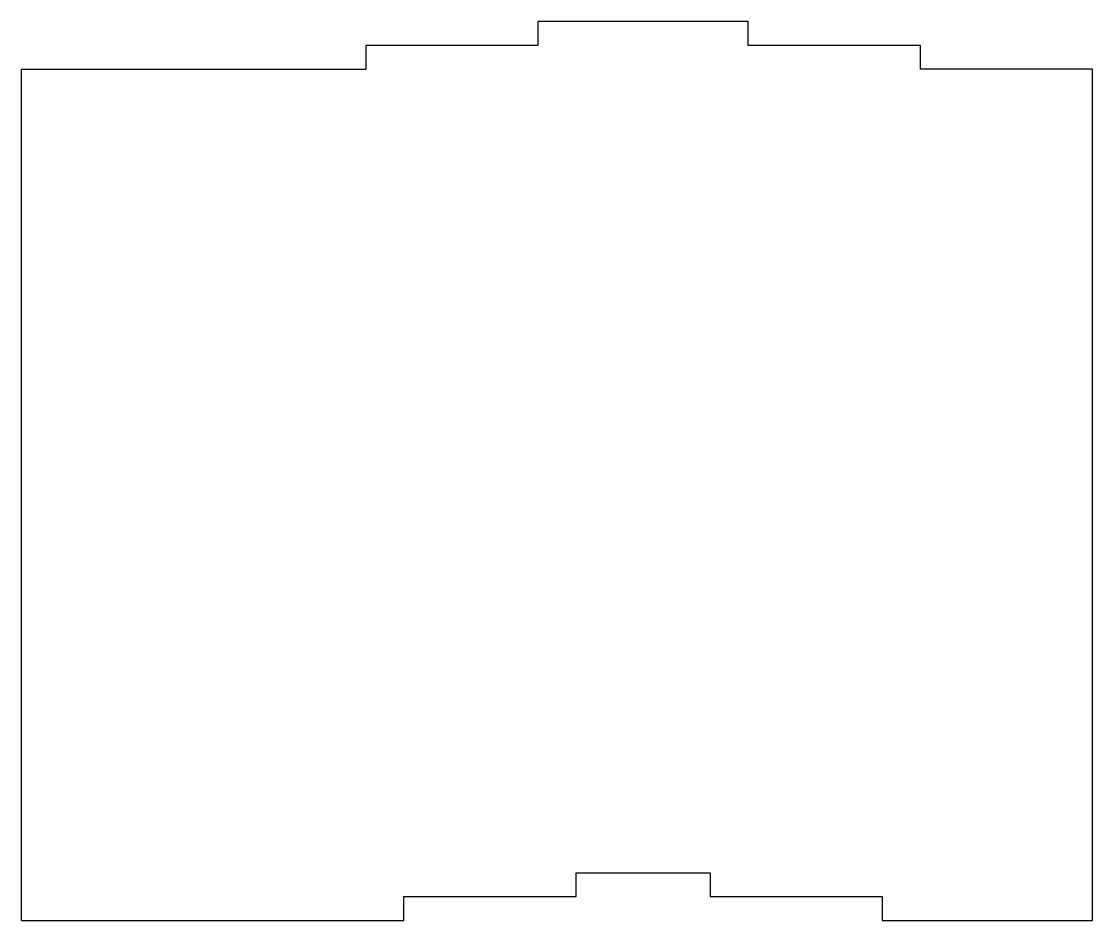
# Model space of a CAD drawing. Header units: millimetres. Extents: x 19 to 131, y -110 to -16.
import ezdxf

# ---------------------------------------------------------------- set-up
doc = ezdxf.new("R2010")
doc.units = ezdxf.units.MM

msp = doc.modelspace()

# ---------------------------------------------------------------- linework, layer by layer
for p, q in [((95, -16.5), (73, -16.5)), ((73, -16.5), (73, -19)), ((95, -19), (95, -16.5)), ((73, -19), (55, -19)), ((55, -19), (55, -21.5)), ((113, -19), (95, -19)), ((113, -21.5), (113, -19)), ((19, -110.5), (19, -21.5)), ((19, -21.5), (55, -21.5)), ((131, -21.5), (113, -21.5)), ((131, -110.5), (131, -21.5)), ((77, -108), (77, -105.5)), ((77, -105.5), (91, -105.5)), ((91, -105.5), (91, -108)), ((59, -110.5), (59, -108)), ((59, -108), (77, -108)), ((91, -108), (109, -108)), ((109, -108), (109, -110.5)), ((19, -110.5), (59, -110.5)), ((109, -110.5), (131, -110.5))]:
    msp.add_line(p, q)

doc.saveas('drawing.dxf')
